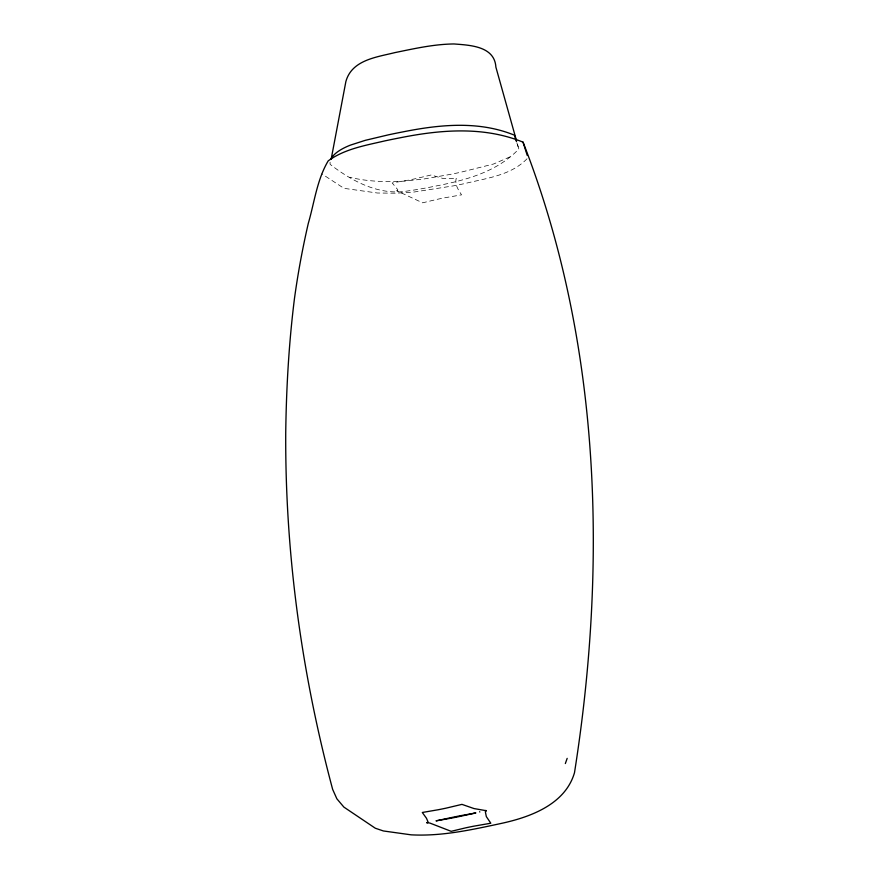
<?xml version="1.0" encoding="UTF-8"?>
<svg xmlns="http://www.w3.org/2000/svg" width="879" height="879" viewBox="0 0 879 879"><rect width="100%" height="100%" fill="white"/><g stroke="black" fill="none" stroke-linecap="round" stroke-linejoin="round"><path stroke-width="0.66" stroke-dasharray="4.39 3.3" d="M330.108 162.165A73.726 24.733 -2.7 0 0 330.163 164.384C352.193 181.327 379.442 195.962 408.065 190.919C416.679 189.732 425.227 188.15 433.754 186.458C464.42 180.492 496.426 172.548 518.819 149.001L516.962 142.398M527.015 158.78C510.732 175.602 486.329 178.206 464.672 183.59A314.968 105.656 -2.7 0 1 453.586 185.843L413.822 192.061L396.363 193.193L377.443 193.017L344.008 188.348L321.593 173.701M509.985 156.88L493.613 163.988L460.178 172.383A307.024 102.997 -2.7 0 1 449.378 174.569L424.304 178.92L405.351 181.041A73.726 24.733 -2.7 0 1 349.875 177.261M516.83 142.717L518.819 149.001M396.803 190.787L397.671 190.952L397.758 189.699L392.188 182.942L407.845 180.239A216.816 72.726 -2.7 0 0 415.47 178.69L431.149 174.987L442.829 178.426L456.673 178.712L456.113 178.602C454.762 184.799 458.388 190.007 461.563 194.852L444.708 197.786A216.816 72.726 -2.7 0 0 437.105 199.357L422.612 202.818L396.803 190.787"/><path stroke-width="1.32" d="M427.469 822.744L426.689 822.711L429.765 823.019L451.158 831.325L465.925 827.787A218.431 73.276 -2.7 0 1 473.583 826.216L490.801 823.227L486.34 816.613L485.34 811.713L486.252 810.537L485.779 810.943M331.196 159.044L345.876 81.549C351.82 59.937 376.509 57.201 394.814 52.63C414.339 48.631 433.984 44.159 454.003 43.961C469.672 45.181 494.646 46.016 495.888 67.134L516.599 141.079M565.351 763.543L567.175 758.368M427.084 822.491L428.04 821.887L426.469 818.261L422.305 812.482L438.28 809.735A218.431 73.276 -2.7 0 0 445.961 808.175L461.958 804.373L474.034 808.57L486.076 810.669M473.539 813.35L459.794 815.844A246.768 82.78 -2.7 0 0 451.136 817.624L436.017 820.865L451.806 818.063A246.768 82.78 -2.7 0 0 460.486 816.294L475.891 812.932L473.847 813.273M485.23 810.581L485.878 810.548M523.038 142.145C483.56 126.06 440.335 129.707 399.549 137.904A313.539 105.183 -2.7 0 0 384.793 140.904C365.323 145.464 344.777 148.881 328.208 160.857C316.923 179.887 314.407 202.412 308.298 223.365C302.585 248.12 297.97 273.116 294.498 298.289C288.894 342.832 286.323 387.727 285.73 432.611C285.038 552.913 301.585 673.27 332.658 789.408L336.866 798.791L343.887 807.098L375.311 828.227L383.398 830.963L411.108 834.83C441.049 836.445 470.573 830.04 499.668 823.766C529.455 817.503 565.186 804.801 574.492 772.707C607.565 563.098 600.939 341.678 523.038 142.145L527.257 155.462M479.846 811.987L479.582 811.724M516.423 141.464L514.435 135.179C478.736 120.599 439.709 124.532 402.901 131.894A305.595 102.513 -2.7 0 0 388.507 134.817L365.257 140.343L350.391 145.134A73.726 24.733 -2.7 0 0 331.185 158.703"/></g></svg>
